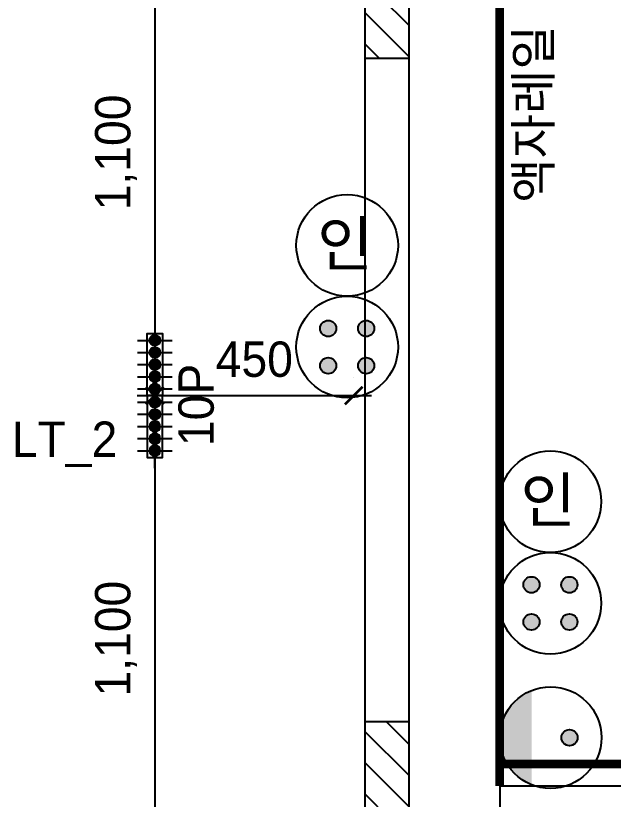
# Model space of a CAD drawing. Header units: millimetres. Extents: x 118028 to 193504, y 42792 to 96100.
# Drawn here: x 180087 to 181438, y 64227 to 66000 of the extents above; entities that cross this region are included whole.
import ezdxf

# ---------------------------------------------------------------- set-up
doc = ezdxf.new("R2010")
doc.units = ezdxf.units.MM
doc.header["$LTSCALE"] = 30
doc.header["$PDMODE"] = 3
for name, pattern in [('DASHEDX2', [1.5, 1, -0.5]), ('HID', [2.3, 1.5, -0.8]), ('HIDDEN', [9.525, 6.35, -3.175])]:
    doc.linetypes.add(name, pattern=pattern)
doc.layers.get('DEFPOINTS').update_dxf_attribs({"color": 248})
for name, color, linetype in [('0-ELC TEXT', 7, 'Continuous'), ('03-WAL NEW', 3, 'Continuous'), ('07-DIM WAL', 5, 'Continuous'), ('2CONTINUOUS', 2, 'Continuous'), ('3.기호.계단선', 30, 'Continuous'), ('CEIL-LIGHT', 7, 'Continuous'), ('RC-LIGHT', 7, 'Continuous'), ('설비', 140, 'Continuous')]:
    doc.layers.add(name, color=color, linetype=linetype)
doc.styles.add('HY 울릉도 L', font='')
doc.styles.add('코레일둥고', font='Korail_Round_Gothic_Medium.ttf')
doc.styles.get('HY 울릉도 L').set_extended_font_data('HY울릉도L')
doc.dimstyles.new('40', dxfattribs={"dimscale": 40, "dimtxt": 2, "dimasz": 1, "dimexe": 1, "dimexo": 1, "dimgap": 1, "dimtad": 1, "dimdec": 0, "dimrnd": 0.05, "dimdsep": 46, "dimlunit": 6, "dimtxsty": 'HY 울릉도 L', "dimblk": 'ARCHTICK', "dimcen": 2.5, "dimdle": 1, "dimclrd": 133, "dimclre": 133, "dimclrt": 30, "dimadec": 0, "dimazin": 0, "dimtfac": 1, "dimtdec": 0, "dimtix": 1, "dimtmove": 2, "dimatfit": 3, "dimldrblk": 'ARCHTICK', "dimfxl": 1, "dimlwd": -1, "dimlwe": -1, "dimarcsym": 0})

# ---------------------------------------------------------------- blocks, each defined once
blk = doc.blocks.new('1')
at = {"linetype": 'Continuous'}
h = blk.add_hatch(color=4, dxfattribs=at)
h.dxf.hatch_style = 1
edge = h.paths.add_edge_path()
edge.add_arc((11539653.5, -14273503.8), 37.5, 0, 360)
at = {"color": 1, "linetype": 'Continuous'}
for p, q in [((11539653.5, -14273637.1), (11539653.5, -14273370.5)), ((11539520.2, -14273503.8), (11539786.8, -14273503.8))]:
    blk.add_line(p, q, dxfattribs=at)
at = {"color": 4, "linetype": 'Continuous'}
for radius in [41.5, 37.5]:
    blk.add_circle((11539653.5, -14273503.8), radius, dxfattribs=at)
blk = doc.blocks.new("5RN'")
at = {"layer": 'RC-LIGHT'}
blk.add_lwpolyline([(188137.5, 27400.3), (188277.5, 27400.3), (188277.5, 27435.3), (188137.5, 27435.3)], close=True, dxfattribs=at)
at = {"layer": 'RC-LIGHT', "yscale": 0.2948704765105351, "zscale": 0.2948704765105351}
for p, xscale in [((-3214550.6, 4236252.7), 0.2948704765105351), ((-3214523.1, 4236252.7), 0.2948704765105351), ((3590910.6, 4236252.7), -0.2948704765105351), ((3590938.1, 4236252.7), -0.2948704765105351), ((3590965.5, 4236252.7), -0.2948704765105351)]:
    blk.add_blockref('1', p, dxfattribs=dict(at, xscale=xscale))
blk = doc.blocks.new('_ArchTick')
at = {"color": 0, "linetype": 'ByBlock', "const_width": 0.15}
blk.add_lwpolyline([(-0.5, -0.5), (0.5, 0.5)], dxfattribs=at)
blk = doc.blocks.new('*D262')
at = {"layer": '07-DIM WAL', "color": 133, "transparency": 16777216}
for p, q in [((180401.4, 66280.3), (180401.4, 65100.3)), ((180361.4, 66240.3), (180361.4, 66240.3)), ((180361.4, 65140.3), (180361.4, 65140.3))]:
    blk.add_line(p, q, dxfattribs=at)
at = {"layer": 'DEFPOINTS', "color": 0, "transparency": 16777216}
for p in [(180401.4, 66240.3), (180401.4, 65140.3), (180401.4, 65140.3)]:
    blk.add_point(p, dxfattribs=at)
at = {"layer": '07-DIM WAL', "color": 133, "transparency": 16777216, "xscale": 40, "yscale": 40, "zscale": 40}
for p, rotation in [((180401.4, 66240.3), 90), ((180401.4, 65140.3), 270)]:
    blk.add_blockref('_ArchTick', p, dxfattribs=dict(at, rotation=rotation))
at = {"layer": '07-DIM WAL', "color": 30, "transparency": 16777216, "insert": (180313.5, 65690.3), "char_height": 80, "attachment_point": 5, "rotation": 90, "style": 'HY 울릉도 L'}
blk.add_mtext('1,100', dxfattribs=at)
blk = doc.blocks.new('*D263')
at = {"layer": '07-DIM WAL', "color": 133, "transparency": 16777216}
for p, q in [((180401.4, 65180.3), (180401.4, 64000.3)), ((180361.4, 65140.3), (180361.4, 65140.3)), ((180361.4, 64040.3), (180361.4, 64040.3))]:
    blk.add_line(p, q, dxfattribs=at)
at = {"layer": 'DEFPOINTS', "color": 0, "transparency": 16777216}
for p in [(180401.4, 65140.3), (180401.4, 64040.3), (180401.4, 64040.3)]:
    blk.add_point(p, dxfattribs=at)
at = {"layer": '07-DIM WAL', "color": 133, "transparency": 16777216, "xscale": 40, "yscale": 40, "zscale": 40}
for p, rotation in [((180401.4, 65140.3), 90), ((180401.4, 64040.3), 270)]:
    blk.add_blockref('_ArchTick', p, dxfattribs=dict(at, rotation=rotation))
at = {"layer": '07-DIM WAL', "color": 30, "transparency": 16777216, "insert": (180313.5, 64590.3), "char_height": 80, "attachment_point": 5, "rotation": 90, "style": 'HY 울릉도 L'}
blk.add_mtext('1,100', dxfattribs=at)
blk = doc.blocks.new('*D264')
at = {"layer": '07-DIM WAL', "color": 133, "transparency": 16777216}
for p, q in [((180401.4, 65180.3), (180401.4, 65180.3)), ((180851.4, 65180.3), (180851.4, 65180.3)), ((180361.4, 65140.3), (180891.4, 65140.3))]:
    blk.add_line(p, q, dxfattribs=at)
at = {"layer": 'DEFPOINTS', "color": 0, "transparency": 16777216}
for p in [(180401.4, 65140.3), (180851.4, 65140.3), (180851.4, 65140.3)]:
    blk.add_point(p, dxfattribs=at)
at = {"layer": '07-DIM WAL', "color": 133, "transparency": 16777216, "xscale": 40, "yscale": 40, "zscale": 40, "rotation": 180}
blk.add_blockref('_ArchTick', (180401.4, 65140.3), dxfattribs=at)
at = {"layer": '07-DIM WAL', "color": 133, "transparency": 16777216, "xscale": 40, "yscale": 40, "zscale": 40}
blk.add_blockref('_ArchTick', (180851.4, 65140.3), dxfattribs=at)
at = {"layer": '07-DIM WAL', "color": 30, "transparency": 16777216, "insert": (180626.4, 65222), "char_height": 80, "attachment_point": 5, "style": 'HY 울릉도 L'}
blk.add_mtext('450', dxfattribs=at)
blk = doc.blocks.new('4RNZHS')
at = {"layer": '설비'}
h = blk.add_hatch(color=140, dxfattribs=at)
edge = h.paths.add_edge_path()
edge.add_arc((244434.2, 96095.3), 18.3, -90, 270, ccw=False)
h = blk.add_hatch(color=140, dxfattribs=at)
edge = h.paths.add_edge_path()
edge.add_arc((244520, 96095.3), 18.3, 270, 630)
h = blk.add_hatch(color=140, dxfattribs=at)
edge = h.paths.add_edge_path()
edge.add_arc((244434.2, 96011.2), 18.3, -90, 270, ccw=False)
h = blk.add_hatch(color=140, dxfattribs=at)
edge = h.paths.add_edge_path()
edge.add_arc((244520, 96011.2), 18.3, 270, 630)
at = {"layer": '설비', "color": 140}
for centre, radius in [((244477.1, 96053.3), 115), ((244434.2, 96095.3), 18.3), ((244520, 96095.3), 18.3), ((244434.2, 96011.2), 18.3), ((244520, 96011.2), 18.3)]:
    blk.add_circle(centre, radius, dxfattribs=at)
blk = doc.blocks.new('DLSXJSPT')
at = {"layer": '설비', "color": 140}
blk.add_circle((242956, 103418.4), 115, dxfattribs=at)
at = {"layer": '설비', "color": 140, "style": '코레일둥고'}
blk.add_text('인', height=100, dxfattribs=at).set_placement((242888.1, 103372))
blk = doc.blocks.new('DLFRN')
at = {"layer": '설비'}
h = blk.add_hatch(color=140, dxfattribs=at)
edge = h.paths.add_edge_path()
edge.add_arc((236552.3, 104850.7), 18.3, 0, 360)
h = blk.add_hatch(color=140, dxfattribs=at)
edge = h.paths.add_edge_path()
edge.add_line((236658.9, 104764.8), (236445.6, 104764.8))
edge.add_ellipse((236552.3, 104807.8), major_axis=(81.3, 81.3), ratio=1, start_angle=156.9578, end_angle=293.0422)
at = {"layer": '설비', "color": 140}
for centre, radius in [((236552.3, 104807.8), 115), ((236552.3, 104850.7), 18.3)]:
    blk.add_circle(centre, radius, dxfattribs=at)
blk = doc.blocks.new('vusaudeh')
at = {"layer": '2CONTINUOUS'}
blk.add_lwpolyline([(155176.4, 81983.8), (155176.4, 85997.8), (155381.4, 85997.8), (155381.4, 81983.8)], dxfattribs=at)
blk = doc.blocks.new('cjswjdeh2')
at = {"layer": '03-WAL NEW'}
h = blk.add_hatch(dxfattribs=at)
h.set_pattern_fill('_USER', color=256, scale=50, angle=135, pattern_type=0)
h.set_pattern_definition([(135, (307217.86, -141934.83), (-35.355339, -35.355339), [])])
h.paths.add_polyline_path([(214879.5, 64402.8), (214879.5, 63563.8), (214879.5, 63563.8), (214979.5, 63563.8), (214979.5, 64402.8)])
h.paths.add_polyline_path([(214979.5, 67577.8), (214929.5, 67577.8, 0.414214), (214879.5, 67527.8), (214879.5, 65902.8), (214879.5, 65902.8), (214979.5, 65902.8)])
h.paths.add_polyline_path([(215184.5, 62727.8), (215184.5, 63563.8), (214979.5, 63563.8), (214879.5, 63563.8), (214879.5, 63543.8), (215164.5, 63543.8), (215164.5, 62747.8), (214879.5, 62747.8), (214879.5, 62727.8), (214979.5, 62727.8)])
h.paths.add_polyline_path([(214769.9, 67902.2), (214932.2, 67749.6), (214820.2, 67630.6), (214657.9, 67783.1)], flags=9)
at = {"layer": '03-WAL NEW', "transparency": 33554687}
blk.add_lwpolyline([(214979.5, 67577.8), (214929.5, 67577.8, 0.414214), (214879.5, 67527.8), (214879.5, 62727.8), (214979.5, 62727.8)], format="xyb", dxfattribs=at)
blk.add_lwpolyline([(214879.5, 64402.8), (214979.5, 64402.8), (214979.5, 65902.8), (214879.5, 65902.8)], close=True, dxfattribs=at)
blk.add_blockref('vusaudeh', (59803.1, -18420))

msp = doc.modelspace()

# ---------------------------------------------------------------- linework, layer by layer
at = {"layer": '3.기호.계단선', "linetype": 'HID', "const_width": 20}
msp.add_lwpolyline([(181181.4, 67366.8), (181181.4, 64256.8)], dxfattribs=at)
at = {"layer": 'CEIL-LIGHT', "color": 10, "linetype": 'HIDDEN'}
msp.add_lwpolyline([(181181.4, 64306.8, 20, 20, 0), (185061.4, 64306.8, 20, 20, 0)], format="xyseb", dxfattribs=at)
at = {"layer": 'CEIL-LIGHT'}
msp.add_lwpolyline([(185061.4, 64256.8), (181181.4, 64256.8)], dxfattribs=at)

# ---------------------------------------------------------------- block references
msp.add_blockref('cjswjdeh2', (-34003.1, 0))
at = {"layer": 'RC-LIGHT', "xscale": -1, "rotation": 269.9999999999999}
msp.add_blockref("5RN'", (152983.6, -122997.2), dxfattribs=at)
at = {"layer": 'RC-LIGHT', "rotation": 269.9999999999999}
msp.add_blockref("5RN'", (152983.6, 253277.8), dxfattribs=at)
at = {"layer": '설비'}
for name, p in [('DLSXJSPT', (-62119.6, -37938.4)), ('4RNZHS', (-63640.7, -30803.3)), ('DLSXJSPT', (-61659.9, -38518.2)), ('4RNZHS', (-63181, -31383.1))]:
    msp.add_blockref(name, p, dxfattribs=at)
at = {"layer": '설비', "rotation": 270}
msp.add_blockref('DLFRN', (76488.6, 300918.7), dxfattribs=at)

# ---------------------------------------------------------------- texts
at = {"layer": '0-ELC TEXT', "color": 7, "linetype": 'DASHEDX2', "style": '코레일둥고'}
msp.add_text('10P', height=80, rotation=90, dxfattribs=at).set_placement((180534.6, 65026))
at = {"layer": '3.기호.계단선', "linetype": 'HID', "style": '코레일둥고'}
msp.add_text('액자레일', height=80, rotation=90, dxfattribs=at).set_placement((181297, 65576.4))
at = {"layer": '3.기호.계단선', "style": '코레일둥고'}
msp.add_text('LT_2', height=80, dxfattribs=at).set_placement((180078, 65001.5))

# ---------------------------------------------------------------- dimensions: what is measured, and where the dimension line sits
at = {"layer": '07-DIM WAL'}
for base, p1, p2, picture, middle in [((180401.4, 65140.3), (180401.4, 66240.3), (180401.4, 65140.3), '*D262', (180313.5, 65690.3)), ((180401.4, 64040.3), (180401.4, 65140.3), (180401.4, 64040.3), '*D263', (180313.5, 64590.3))]:
    dim = msp.add_linear_dim(base=base, p1=p1, p2=p2, angle=90, dimstyle='40', dxfattribs=at)
    dim.commit()
    dim.dimension.update_dxf_attribs({"geometry": picture, "text_midpoint": middle})
dim = msp.add_linear_dim(base=(180851.4, 65140.3), p1=(180401.4, 65140.3), p2=(180851.4, 65140.3), dimstyle='40', dxfattribs=at)
dim.commit()
dim.dimension.update_dxf_attribs({"geometry": '*D264', "text_midpoint": (180626.4, 65222)})

doc.saveas('drawing.dxf')
